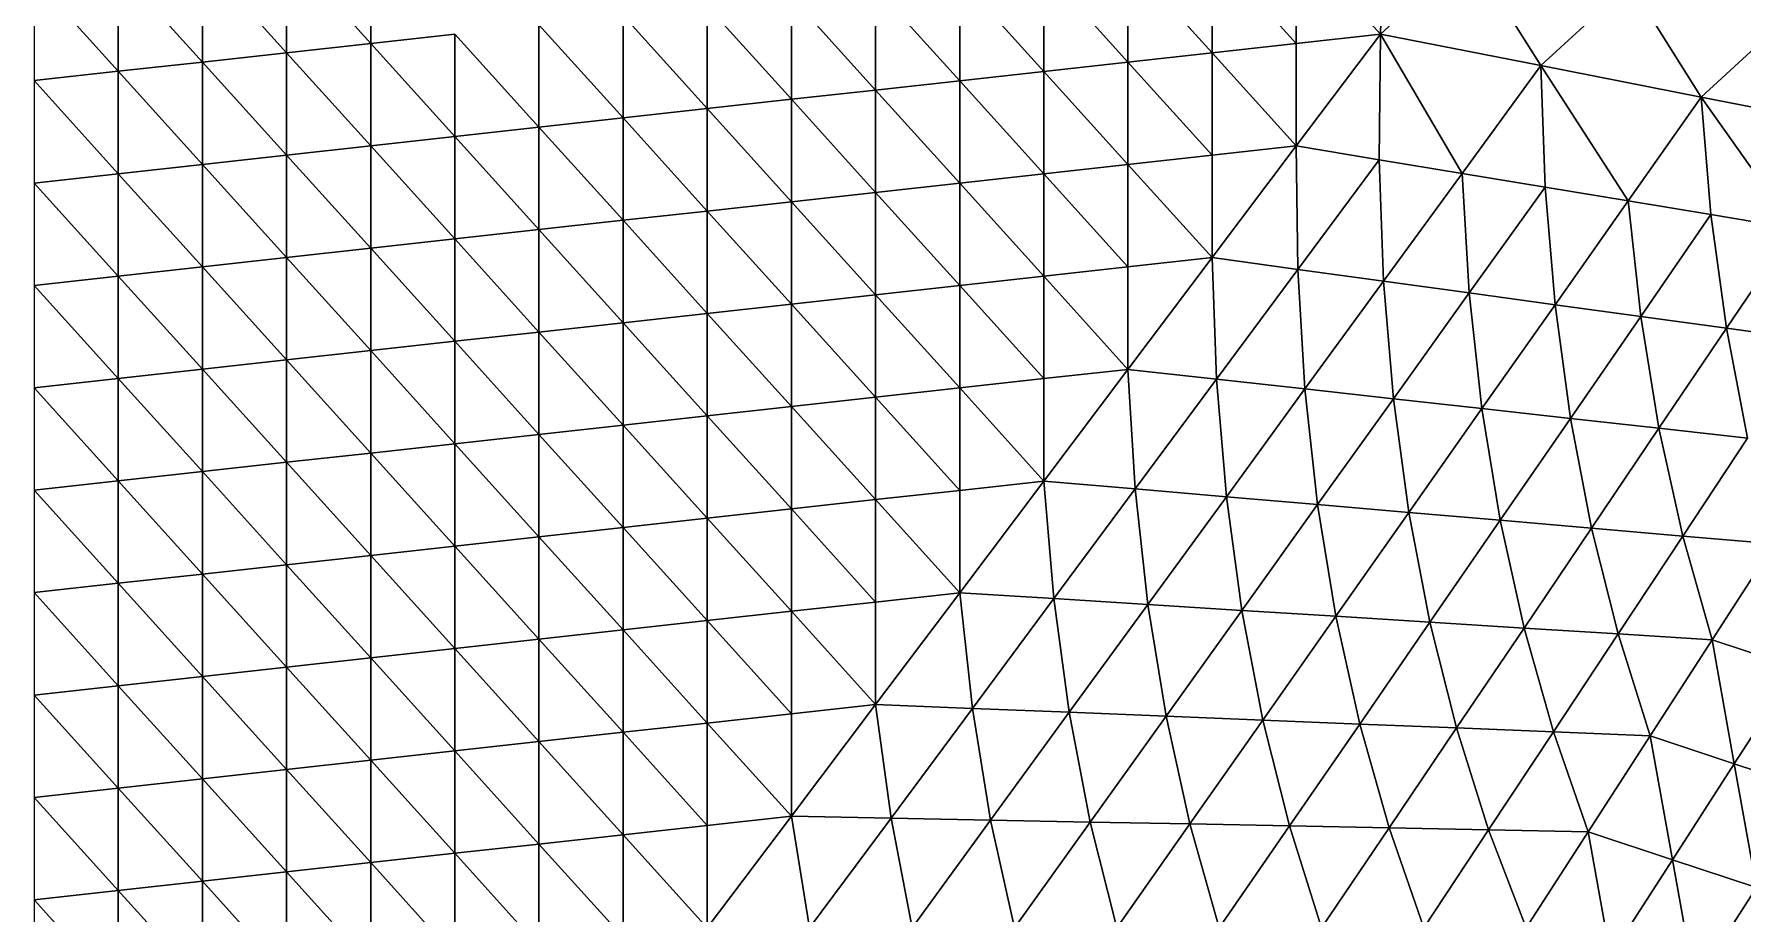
# Model space of a CAD drawing. Extents: x 100 to 350, y 100 to 150.
# Drawn here: x 100 to 126.08, y 113.85 to 127.27 of the extents above; entities that cross this region are included whole.
import ezdxf

# ---------------------------------------------------------------- set-up
doc = ezdxf.new("R2010")
doc.units = 0

msp = doc.modelspace()

# ---------------------------------------------------------------- linework, layer by layer
at = {"color": 1}
for p, q in [((105.136242, 127.129988), (105.136242, 128.692488)), ((105.136242, 128.692488), (105.136242, 127.129988)), ((119.260907, 127.12808), (119.260907, 128.69058)), ((119.260907, 128.69058), (120.544967, 127.269953)), ((120.544967, 127.269953), (119.260907, 128.69058)), ((119.260907, 128.69058), (119.260907, 127.12808)), ((120.544967, 127.269953), (120.584364, 128.606227)), ((120.584364, 128.606227), (120.544967, 127.269953)), ((102.568121, 128.408744), (103.852181, 126.988116)), ((102.568121, 126.846244), (102.568121, 128.408744)), ((103.852181, 126.988116), (102.568121, 128.408744)), ((102.568121, 128.408744), (102.568121, 126.846244)), ((103.852181, 126.988116), (103.852181, 128.550616)), ((103.852181, 128.550616), (105.136242, 127.129988)), ((105.136242, 127.129988), (103.852181, 128.550616)), ((103.852181, 128.550616), (103.852181, 126.988116)), ((116.692786, 126.844336), (116.692786, 128.406836)), ((117.976846, 126.986208), (116.692786, 128.406836)), ((116.692786, 128.406836), (116.692786, 126.844336)), ((116.692786, 128.406836), (117.976846, 126.986208)), ((117.976846, 128.548708), (119.260907, 127.12808)), ((119.260907, 127.12808), (117.976846, 128.548708)), ((117.976846, 128.548708), (117.976846, 126.986208)), ((117.976846, 126.986208), (117.976846, 128.548708)), ((121.907821, 128.521873), (120.544967, 127.269953)), ((120.544967, 127.269953), (121.907821, 128.521873)), ((122.992236, 126.790665), (121.907821, 128.521873)), ((121.907821, 128.521873), (122.992236, 126.790665)), ((100, 128.125), (101.28406, 126.704372)), ((101.28406, 126.704372), (100, 128.125)), ((101.28406, 126.704372), (101.28406, 128.266872)), ((101.28406, 128.266872), (102.568121, 126.846244)), ((102.568121, 126.846244), (101.28406, 128.266872)), ((101.28406, 128.266872), (101.28406, 126.704372)), ((114.124665, 126.560592), (114.124665, 128.123092)), ((114.124665, 128.123092), (115.408726, 126.702464)), ((115.408726, 126.702464), (114.124665, 128.123092)), ((114.124665, 128.123092), (114.124665, 126.560592)), ((115.408726, 128.264964), (116.692786, 126.844336)), ((115.408726, 128.264964), (115.408726, 126.702464)), ((116.692786, 126.844336), (115.408726, 128.264964)), ((115.408726, 126.702464), (115.408726, 128.264964)), ((122.992236, 126.790665), (124.35509, 128.042586)), ((124.35509, 128.042586), (122.992236, 126.790665)), ((124.35509, 128.042586), (125.439505, 126.311378)), ((125.439505, 126.311378), (124.35509, 128.042586)), ((111.556544, 127.839348), (112.840605, 126.41872)), ((111.556544, 126.276848), (111.556544, 127.839348)), ((112.840605, 126.41872), (111.556544, 127.839348)), ((111.556544, 127.839348), (111.556544, 126.276848)), ((112.840605, 126.41872), (112.840605, 127.98122)), ((112.840605, 127.98122), (114.124665, 126.560592)), ((114.124665, 126.560592), (112.840605, 127.98122)), ((112.840605, 127.98122), (112.840605, 126.41872)), ((108.988423, 125.993104), (108.988423, 127.555604)), ((108.988423, 127.555604), (110.272484, 126.134976)), ((110.272484, 126.134976), (108.988423, 127.555604)), ((108.988423, 127.555604), (108.988423, 125.993104)), ((110.272484, 126.134976), (110.272484, 127.697476)), ((110.272484, 127.697476), (111.556544, 126.276848)), ((111.556544, 126.276848), (110.272484, 127.697476)), ((110.272484, 127.697476), (110.272484, 126.134976)), ((125.439505, 126.311378), (126.802359, 127.563299)), ((126.802359, 127.563299), (125.439505, 126.311378)), ((106.420302, 127.27186), (105.136242, 127.129988)), ((105.136242, 127.129988), (106.420302, 127.27186)), ((106.420302, 125.70936), (106.420302, 127.27186)), ((106.420302, 127.27186), (107.704363, 125.851232)), ((107.704363, 125.851232), (106.420302, 127.27186)), ((106.420302, 127.27186), (106.420302, 125.70936)), ((107.704363, 127.413732), (108.988423, 125.993104)), ((107.704363, 127.413732), (107.704363, 125.851232)), ((108.988423, 125.993104), (107.704363, 127.413732)), ((107.704363, 125.851232), (107.704363, 127.413732)), ((119.260907, 127.12808), (120.544967, 127.269953)), ((119.260907, 125.56558), (120.544967, 127.269953)), ((120.544967, 127.269953), (119.260907, 127.12808)), ((120.544967, 127.269953), (119.260907, 125.56558)), ((120.544967, 127.269953), (120.526899, 125.355892)), ((120.526899, 125.355892), (120.544967, 127.269953)), ((122.992236, 126.790665), (120.544967, 127.269953)), ((120.544967, 127.269953), (121.792892, 125.146204)), ((120.544967, 127.269953), (122.992236, 126.790665)), ((121.792892, 125.146204), (120.544967, 127.269953)), ((105.136242, 127.129988), (103.852181, 126.988116)), ((103.852181, 126.988116), (105.136242, 127.129988)), ((105.136242, 125.567488), (105.136242, 127.129988)), ((105.136242, 127.129988), (106.420302, 125.70936)), ((105.136242, 127.129988), (105.136242, 125.567488)), ((106.420302, 125.70936), (105.136242, 127.129988)), ((117.976846, 126.986208), (119.260907, 127.12808)), ((119.260907, 127.12808), (117.976846, 126.986208)), ((119.260907, 125.56558), (119.260907, 127.12808)), ((119.260907, 127.12808), (119.260907, 125.56558)), ((102.568121, 126.846244), (101.28406, 126.704372)), ((101.28406, 126.704372), (102.568121, 126.846244)), ((102.568121, 126.846244), (103.852181, 126.988116)), ((103.852181, 126.988116), (102.568121, 126.846244)), ((102.568121, 125.283744), (102.568121, 126.846244)), ((103.852181, 125.425616), (102.568121, 126.846244)), ((102.568121, 126.846244), (102.568121, 125.283744)), ((102.568121, 126.846244), (103.852181, 125.425616)), ((103.852181, 126.988116), (105.136242, 125.567488)), ((105.136242, 125.567488), (103.852181, 126.988116)), ((103.852181, 126.988116), (103.852181, 125.425616)), ((103.852181, 125.425616), (103.852181, 126.988116)), ((116.692786, 126.844336), (115.408726, 126.702464)), ((115.408726, 126.702464), (116.692786, 126.844336)), ((117.976846, 126.986208), (116.692786, 126.844336)), ((116.692786, 126.844336), (117.976846, 126.986208)), ((116.692786, 126.844336), (117.976846, 125.423708)), ((116.692786, 125.281836), (116.692786, 126.844336)), ((117.976846, 125.423708), (116.692786, 126.844336)), ((116.692786, 126.844336), (116.692786, 125.281836)), ((117.976846, 125.423708), (117.976846, 126.986208)), ((117.976846, 126.986208), (119.260907, 125.56558)), ((119.260907, 125.56558), (117.976846, 126.986208)), ((117.976846, 126.986208), (117.976846, 125.423708)), ((121.792892, 125.146204), (122.992236, 126.790665)), ((122.992236, 126.790665), (121.792892, 125.146204)), ((124.324877, 124.726828), (122.992236, 126.790665)), ((122.992236, 126.790665), (123.058885, 124.936516)), ((125.439505, 126.311378), (122.992236, 126.790665)), ((122.992236, 126.790665), (124.324877, 124.726828)), ((122.992236, 126.790665), (125.439505, 126.311378)), ((123.058885, 124.936516), (122.992236, 126.790665)), ((100, 126.5625), (101.28406, 126.704372)), ((101.28406, 126.704372), (100, 126.5625)), ((101.28406, 125.141872), (100, 126.5625)), ((100, 126.5625), (101.28406, 125.141872)), ((101.28406, 126.704372), (102.568121, 125.283744)), ((102.568121, 125.283744), (101.28406, 126.704372)), ((101.28406, 126.704372), (101.28406, 125.141872)), ((101.28406, 125.141872), (101.28406, 126.704372)), ((114.124665, 126.560592), (112.840605, 126.41872)), ((112.840605, 126.41872), (114.124665, 126.560592)), ((115.408726, 126.702464), (114.124665, 126.560592)), ((114.124665, 126.560592), (115.408726, 126.702464)), ((114.124665, 124.998092), (114.124665, 126.560592)), ((114.124665, 126.560592), (115.408726, 125.139964)), ((114.124665, 126.560592), (114.124665, 124.998092)), ((115.408726, 125.139964), (114.124665, 126.560592)), ((116.692786, 125.281836), (115.408726, 126.702464)), ((115.408726, 126.702464), (115.408726, 125.139964)), ((115.408726, 126.702464), (116.692786, 125.281836)), ((115.408726, 125.139964), (115.408726, 126.702464)), ((111.556544, 126.276848), (110.272484, 126.134976)), ((110.272484, 126.134976), (111.556544, 126.276848)), ((112.840605, 126.41872), (111.556544, 126.276848)), ((111.556544, 126.276848), (112.840605, 126.41872)), ((111.556544, 124.714348), (111.556544, 126.276848)), ((111.556544, 126.276848), (112.840605, 124.85622)), ((111.556544, 126.276848), (111.556544, 124.714348)), ((112.840605, 124.85622), (111.556544, 126.276848)), ((114.124665, 124.998092), (112.840605, 126.41872)), ((112.840605, 126.41872), (112.840605, 124.85622)), ((112.840605, 126.41872), (114.124665, 124.998092)), ((112.840605, 124.85622), (112.840605, 126.41872)), ((124.324877, 124.726828), (125.439505, 126.311378)), ((125.439505, 126.311378), (124.324877, 124.726828)), ((127.886773, 125.832091), (125.439505, 126.311378)), ((125.439505, 126.311378), (126.856862, 124.307452)), ((125.439505, 126.311378), (127.886773, 125.832091)), ((126.856862, 124.307452), (125.439505, 126.311378)), ((125.439505, 126.311378), (125.59087, 124.51714)), ((125.59087, 124.51714), (125.439505, 126.311378)), ((107.704363, 125.851232), (108.988423, 125.993104)), ((108.988423, 125.993104), (107.704363, 125.851232)), ((108.988423, 125.993104), (110.272484, 126.134976)), ((110.272484, 126.134976), (108.988423, 125.993104)), ((108.988423, 124.430604), (108.988423, 125.993104)), ((110.272484, 124.572476), (108.988423, 125.993104)), ((108.988423, 125.993104), (108.988423, 124.430604)), ((108.988423, 125.993104), (110.272484, 124.572476)), ((111.556544, 124.714348), (110.272484, 126.134976)), ((110.272484, 126.134976), (110.272484, 124.572476)), ((110.272484, 126.134976), (111.556544, 124.714348)), ((110.272484, 124.572476), (110.272484, 126.134976)), ((106.420302, 125.70936), (105.136242, 125.567488)), ((105.136242, 125.567488), (106.420302, 125.70936)), ((107.704363, 125.851232), (106.420302, 125.70936)), ((106.420302, 125.70936), (107.704363, 125.851232)), ((106.420302, 124.14686), (106.420302, 125.70936)), ((106.420302, 125.70936), (107.704363, 124.288732)), ((106.420302, 125.70936), (106.420302, 124.14686)), ((107.704363, 124.288732), (106.420302, 125.70936)), ((108.988423, 124.430604), (107.704363, 125.851232)), ((107.704363, 125.851232), (107.704363, 124.288732)), ((107.704363, 125.851232), (108.988423, 124.430604)), ((107.704363, 124.288732), (107.704363, 125.851232)), ((103.852181, 125.425616), (105.136242, 125.567488)), ((105.136242, 125.567488), (103.852181, 125.425616)), ((106.420302, 124.14686), (105.136242, 125.567488)), ((105.136242, 125.567488), (105.136242, 124.004988)), ((105.136242, 125.567488), (106.420302, 124.14686)), ((105.136242, 124.004988), (105.136242, 125.567488)), ((119.260907, 125.56558), (117.976846, 123.861208)), ((117.976846, 125.423708), (119.260907, 125.56558)), ((117.976846, 123.861208), (119.260907, 125.56558)), ((119.260907, 125.56558), (117.976846, 125.423708)), ((119.285197, 123.681476), (119.260907, 125.56558)), ((120.526899, 125.355892), (119.260907, 125.56558)), ((119.260907, 125.56558), (119.285197, 123.681476)), ((119.260907, 125.56558), (120.526899, 125.355892)), ((101.28406, 125.141872), (102.568121, 125.283744)), ((102.568121, 125.283744), (101.28406, 125.141872)), ((102.568121, 125.283744), (103.852181, 125.425616)), ((103.852181, 125.425616), (102.568121, 125.283744)), ((103.852181, 123.863116), (102.568121, 125.283744)), ((102.568121, 125.283744), (102.568121, 123.721244)), ((102.568121, 123.721244), (102.568121, 125.283744)), ((102.568121, 125.283744), (103.852181, 123.863116)), ((103.852181, 125.425616), (103.852181, 123.863116)), ((105.136242, 124.004988), (103.852181, 125.425616)), ((103.852181, 125.425616), (105.136242, 124.004988)), ((103.852181, 123.863116), (103.852181, 125.425616)), ((116.692786, 125.281836), (115.408726, 125.139964)), ((115.408726, 125.139964), (116.692786, 125.281836)), ((117.976846, 125.423708), (116.692786, 125.281836)), ((116.692786, 125.281836), (117.976846, 125.423708)), ((116.692786, 123.719336), (116.692786, 125.281836)), ((116.692786, 125.281836), (117.976846, 123.861208)), ((117.976846, 123.861208), (116.692786, 125.281836)), ((116.692786, 125.281836), (116.692786, 123.719336)), ((117.976846, 123.861208), (117.976846, 125.423708)), ((117.976846, 125.423708), (117.976846, 123.861208)), ((120.526899, 125.355892), (119.285197, 123.681476)), ((119.285197, 123.681476), (120.526899, 125.355892)), ((120.593548, 123.501743), (120.526899, 125.355892)), ((120.526899, 125.355892), (120.593548, 123.501743)), ((121.792892, 125.146204), (120.526899, 125.355892)), ((120.526899, 125.355892), (121.792892, 125.146204)), ((100, 125), (101.28406, 125.141872)), ((101.28406, 125.141872), (100, 125)), ((101.28406, 123.579372), (100, 125)), ((100, 125), (101.28406, 123.579372)), ((102.568121, 123.721244), (101.28406, 125.141872)), ((101.28406, 125.141872), (101.28406, 123.579372)), ((101.28406, 123.579372), (101.28406, 125.141872)), ((101.28406, 125.141872), (102.568121, 123.721244)), ((114.124665, 124.998092), (112.840605, 124.85622)), ((112.840605, 124.85622), (114.124665, 124.998092)), ((115.408726, 125.139964), (114.124665, 124.998092)), ((114.124665, 124.998092), (115.408726, 125.139964)), ((114.124665, 123.435592), (114.124665, 124.998092)), ((115.408726, 123.577464), (114.124665, 124.998092)), ((114.124665, 124.998092), (114.124665, 123.435592)), ((114.124665, 124.998092), (115.408726, 123.577464)), ((115.408726, 125.139964), (116.692786, 123.719336)), ((116.692786, 123.719336), (115.408726, 125.139964)), ((115.408726, 125.139964), (115.408726, 123.577464)), ((115.408726, 123.577464), (115.408726, 125.139964)), ((120.593548, 123.501743), (121.792892, 125.146204)), ((121.792892, 125.146204), (120.593548, 123.501743)), ((121.901899, 123.32201), (121.792892, 125.146204)), ((123.058885, 124.936516), (121.792892, 125.146204)), ((121.792892, 125.146204), (121.901899, 123.32201)), ((121.792892, 125.146204), (123.058885, 124.936516)), ((123.058885, 124.936516), (121.901899, 123.32201)), ((121.901899, 123.32201), (123.058885, 124.936516)), ((123.058885, 124.936516), (123.210249, 123.142278)), ((124.324877, 124.726828), (123.058885, 124.936516)), ((123.058885, 124.936516), (124.324877, 124.726828)), ((123.210249, 123.142278), (123.058885, 124.936516)), ((110.272484, 124.572476), (111.556544, 124.714348)), ((111.556544, 124.714348), (110.272484, 124.572476)), ((112.840605, 124.85622), (111.556544, 124.714348)), ((111.556544, 124.714348), (112.840605, 124.85622)), ((112.840605, 123.29372), (111.556544, 124.714348)), ((111.556544, 124.714348), (111.556544, 123.151848)), ((111.556544, 124.714348), (112.840605, 123.29372)), ((111.556544, 123.151848), (111.556544, 124.714348)), ((114.124665, 123.435592), (112.840605, 124.85622)), ((112.840605, 124.85622), (112.840605, 123.29372)), ((112.840605, 124.85622), (114.124665, 123.435592)), ((112.840605, 123.29372), (112.840605, 124.85622)), ((123.210249, 123.142278), (124.324877, 124.726828)), ((124.324877, 124.726828), (123.210249, 123.142278)), ((124.5186, 122.962545), (124.324877, 124.726828)), ((125.59087, 124.51714), (124.324877, 124.726828)), ((124.324877, 124.726828), (124.5186, 122.962545)), ((124.324877, 124.726828), (125.59087, 124.51714)), ((108.988423, 124.430604), (107.704363, 124.288732)), ((107.704363, 124.288732), (108.988423, 124.430604)), ((108.988423, 124.430604), (110.272484, 124.572476)), ((110.272484, 124.572476), (108.988423, 124.430604)), ((108.988423, 122.868104), (108.988423, 124.430604)), ((108.988423, 124.430604), (110.272484, 123.009976)), ((110.272484, 123.009976), (108.988423, 124.430604)), ((108.988423, 124.430604), (108.988423, 122.868104)), ((111.556544, 123.151848), (110.272484, 124.572476)), ((110.272484, 124.572476), (110.272484, 123.009976)), ((110.272484, 123.009976), (110.272484, 124.572476)), ((110.272484, 124.572476), (111.556544, 123.151848)), ((125.59087, 124.51714), (124.5186, 122.962545)), ((124.5186, 122.962545), (125.59087, 124.51714)), ((125.826951, 122.782812), (125.59087, 124.51714)), ((125.59087, 124.51714), (125.826951, 122.782812)), ((126.856862, 124.307452), (125.59087, 124.51714)), ((125.59087, 124.51714), (126.856862, 124.307452)), ((106.420302, 124.14686), (105.136242, 124.004988)), ((105.136242, 124.004988), (106.420302, 124.14686)), ((107.704363, 124.288732), (106.420302, 124.14686)), ((106.420302, 124.14686), (107.704363, 124.288732)), ((106.420302, 122.58436), (106.420302, 124.14686)), ((107.704363, 122.726232), (106.420302, 124.14686)), ((106.420302, 124.14686), (106.420302, 122.58436)), ((106.420302, 124.14686), (107.704363, 122.726232)), ((107.704363, 124.288732), (108.988423, 122.868104)), ((107.704363, 124.288732), (107.704363, 122.726232)), ((108.988423, 122.868104), (107.704363, 124.288732)), ((107.704363, 122.726232), (107.704363, 124.288732)), ((125.826951, 122.782812), (126.856862, 124.307452)), ((126.856862, 124.307452), (125.826951, 122.782812)), ((103.852181, 123.863116), (105.136242, 124.004988)), ((105.136242, 124.004988), (103.852181, 123.863116)), ((105.136242, 124.004988), (106.420302, 122.58436)), ((105.136242, 124.004988), (105.136242, 122.442488)), ((106.420302, 122.58436), (105.136242, 124.004988)), ((105.136242, 122.442488), (105.136242, 124.004988)), ((101.28406, 123.579372), (102.568121, 123.721244)), ((102.568121, 123.721244), (101.28406, 123.579372)), ((102.568121, 123.721244), (103.852181, 123.863116)), ((103.852181, 123.863116), (102.568121, 123.721244)), ((103.852181, 122.300616), (102.568121, 123.721244)), ((102.568121, 123.721244), (102.568121, 122.158744)), ((102.568121, 123.721244), (103.852181, 122.300616)), ((102.568121, 122.158744), (102.568121, 123.721244)), ((103.852181, 122.300616), (103.852181, 123.863116)), ((103.852181, 123.863116), (105.136242, 122.442488)), ((105.136242, 122.442488), (103.852181, 123.863116)), ((103.852181, 123.863116), (103.852181, 122.300616)), ((115.408726, 123.577464), (116.692786, 123.719336)), ((116.692786, 123.719336), (115.408726, 123.577464)), ((117.976846, 123.861208), (116.692786, 122.156836)), ((116.692786, 123.719336), (117.976846, 123.861208)), ((116.692786, 122.156836), (117.976846, 123.861208)), ((117.976846, 123.861208), (116.692786, 123.719336)), ((116.692786, 122.156836), (116.692786, 123.719336)), ((116.692786, 123.719336), (116.692786, 122.156836)), ((118.043495, 122.007059), (117.976846, 123.861208)), ((119.285197, 123.681476), (117.976846, 123.861208)), ((117.976846, 123.861208), (118.043495, 122.007059)), ((117.976846, 123.861208), (119.285197, 123.681476)), ((119.285197, 123.681476), (118.043495, 122.007059)), ((118.043495, 122.007059), (119.285197, 123.681476)), ((119.285197, 123.681476), (119.394204, 121.857282)), ((120.593548, 123.501743), (119.285197, 123.681476)), ((119.285197, 123.681476), (120.593548, 123.501743)), ((119.394204, 121.857282), (119.285197, 123.681476)), ((101.28406, 123.579372), (100, 123.4375)), ((100, 123.4375), (101.28406, 123.579372)), ((100, 123.4375), (101.28406, 122.016872)), ((101.28406, 122.016872), (100, 123.4375)), ((101.28406, 122.016872), (101.28406, 123.579372)), ((102.568121, 122.158744), (101.28406, 123.579372)), ((101.28406, 123.579372), (101.28406, 122.016872)), ((101.28406, 123.579372), (102.568121, 122.158744)), ((112.840605, 123.29372), (114.124665, 123.435592)), ((114.124665, 123.435592), (112.840605, 123.29372)), ((115.408726, 123.577464), (114.124665, 123.435592)), ((114.124665, 123.435592), (115.408726, 123.577464)), ((114.124665, 123.435592), (115.408726, 122.014964)), ((114.124665, 121.873092), (114.124665, 123.435592)), ((114.124665, 123.435592), (114.124665, 121.873092)), ((115.408726, 122.014964), (114.124665, 123.435592)), ((115.408726, 122.014964), (115.408726, 123.577464)), ((115.408726, 123.577464), (116.692786, 122.156836)), ((116.692786, 122.156836), (115.408726, 123.577464)), ((115.408726, 123.577464), (115.408726, 122.014964)), ((120.593548, 123.501743), (119.394204, 121.857282)), ((119.394204, 121.857282), (120.593548, 123.501743)), ((120.744913, 121.707505), (120.593548, 123.501743)), ((120.593548, 123.501743), (121.901899, 123.32201)), ((121.901899, 123.32201), (120.593548, 123.501743)), ((120.593548, 123.501743), (120.744913, 121.707505)), ((110.272484, 123.009976), (111.556544, 123.151848)), ((111.556544, 123.151848), (110.272484, 123.009976)), ((111.556544, 123.151848), (112.840605, 123.29372)), ((112.840605, 123.29372), (111.556544, 123.151848)), ((111.556544, 123.151848), (111.556544, 121.589348)), ((112.840605, 121.73122), (111.556544, 123.151848)), ((111.556544, 123.151848), (112.840605, 121.73122)), ((111.556544, 121.589348), (111.556544, 123.151848)), ((114.124665, 121.873092), (112.840605, 123.29372)), ((112.840605, 123.29372), (112.840605, 121.73122)), ((112.840605, 123.29372), (114.124665, 121.873092)), ((112.840605, 121.73122), (112.840605, 123.29372)), ((120.744913, 121.707505), (121.901899, 123.32201)), ((121.901899, 123.32201), (120.744913, 121.707505)), ((122.095622, 121.557727), (121.901899, 123.32201)), ((121.901899, 123.32201), (123.210249, 123.142278)), ((121.901899, 123.32201), (122.095622, 121.557727)), ((123.210249, 123.142278), (121.901899, 123.32201)), ((123.210249, 123.142278), (122.095622, 121.557727)), ((122.095622, 121.557727), (123.210249, 123.142278)), ((123.446331, 121.40795), (123.210249, 123.142278)), ((124.5186, 122.962545), (123.210249, 123.142278)), ((123.210249, 123.142278), (123.446331, 121.40795)), ((123.210249, 123.142278), (124.5186, 122.962545)), ((107.704363, 122.726232), (108.988423, 122.868104)), ((108.988423, 122.868104), (107.704363, 122.726232)), ((110.272484, 123.009976), (108.988423, 122.868104)), ((108.988423, 122.868104), (110.272484, 123.009976)), ((108.988423, 122.868104), (110.272484, 121.447476)), ((108.988423, 121.305604), (108.988423, 122.868104)), ((110.272484, 121.447476), (108.988423, 122.868104)), ((108.988423, 122.868104), (108.988423, 121.305604)), ((110.272484, 121.447476), (110.272484, 123.009976)), ((110.272484, 123.009976), (111.556544, 121.589348)), ((111.556544, 121.589348), (110.272484, 123.009976)), ((110.272484, 123.009976), (110.272484, 121.447476)), ((124.5186, 122.962545), (123.446331, 121.40795)), ((123.446331, 121.40795), (124.5186, 122.962545)), ((124.5186, 122.962545), (124.79704, 121.258173)), ((125.826951, 122.782812), (124.5186, 122.962545)), ((124.5186, 122.962545), (125.826951, 122.782812)), ((124.79704, 121.258173), (124.5186, 122.962545)), ((105.136242, 122.442488), (106.420302, 122.58436)), ((106.420302, 122.58436), (105.136242, 122.442488)), ((106.420302, 122.58436), (107.704363, 122.726232)), ((107.704363, 122.726232), (106.420302, 122.58436)), ((106.420302, 121.02186), (106.420302, 122.58436)), ((107.704363, 121.163732), (106.420302, 122.58436)), ((106.420302, 122.58436), (106.420302, 121.02186)), ((106.420302, 122.58436), (107.704363, 121.163732)), ((108.988423, 121.305604), (107.704363, 122.726232)), ((107.704363, 122.726232), (107.704363, 121.163732)), ((107.704363, 122.726232), (108.988423, 121.305604)), ((107.704363, 121.163732), (107.704363, 122.726232)), ((125.826951, 122.782812), (124.79704, 121.258173)), ((124.79704, 121.258173), (125.826951, 122.782812)), ((126.147749, 121.108396), (125.826951, 122.782812)), ((125.826951, 122.782812), (127.135302, 122.60308)), ((127.135302, 122.60308), (125.826951, 122.782812)), ((125.826951, 122.782812), (126.147749, 121.108396)), ((102.568121, 122.158744), (103.852181, 122.300616)), ((103.852181, 122.300616), (102.568121, 122.158744)), ((105.136242, 122.442488), (103.852181, 122.300616)), ((103.852181, 122.300616), (105.136242, 122.442488)), ((103.852181, 120.738116), (103.852181, 122.300616)), ((103.852181, 122.300616), (105.136242, 120.879988)), ((103.852181, 122.300616), (103.852181, 120.738116)), ((105.136242, 120.879988), (103.852181, 122.300616)), ((106.420302, 121.02186), (105.136242, 122.442488)), ((105.136242, 122.442488), (105.136242, 120.879988)), ((105.136242, 122.442488), (106.420302, 121.02186)), ((105.136242, 120.879988), (105.136242, 122.442488)), ((101.28406, 122.016872), (102.568121, 122.158744)), ((102.568121, 122.158744), (101.28406, 122.016872)), ((103.852181, 120.738116), (102.568121, 122.158744)), ((102.568121, 122.158744), (102.568121, 120.596244)), ((102.568121, 122.158744), (103.852181, 120.738116)), ((102.568121, 120.596244), (102.568121, 122.158744)), ((116.692786, 122.156836), (115.408726, 120.452464)), ((115.408726, 122.014964), (116.692786, 122.156836)), ((115.408726, 120.452464), (116.692786, 122.156836)), ((116.692786, 122.156836), (115.408726, 122.014964)), ((116.801793, 120.332643), (116.692786, 122.156836)), ((118.043495, 122.007059), (116.692786, 122.156836)), ((116.692786, 122.156836), (116.801793, 120.332643)), ((116.692786, 122.156836), (118.043495, 122.007059)), ((101.28406, 122.016872), (100, 121.875)), ((100, 121.875), (101.28406, 122.016872)), ((101.28406, 120.454372), (100, 121.875)), ((100, 121.875), (101.28406, 120.454372)), ((101.28406, 120.454372), (101.28406, 122.016872)), ((102.568121, 120.596244), (101.28406, 122.016872)), ((101.28406, 122.016872), (101.28406, 120.454372)), ((101.28406, 122.016872), (102.568121, 120.596244)), ((114.124665, 121.873092), (112.840605, 121.73122)), ((112.840605, 121.73122), (114.124665, 121.873092)), ((115.408726, 122.014964), (114.124665, 121.873092)), ((114.124665, 121.873092), (115.408726, 122.014964)), ((114.124665, 120.310592), (114.124665, 121.873092)), ((114.124665, 121.873092), (115.408726, 120.452464)), ((115.408726, 120.452464), (114.124665, 121.873092)), ((114.124665, 121.873092), (114.124665, 120.310592)), ((115.408726, 120.452464), (115.408726, 122.014964)), ((115.408726, 122.014964), (115.408726, 120.452464)), ((118.043495, 122.007059), (116.801793, 120.332643)), ((116.801793, 120.332643), (118.043495, 122.007059)), ((118.043495, 122.007059), (118.19486, 120.212821)), ((119.394204, 121.857282), (118.043495, 122.007059)), ((118.043495, 122.007059), (119.394204, 121.857282)), ((118.19486, 120.212821), (118.043495, 122.007059)), ((118.19486, 120.212821), (119.394204, 121.857282)), ((119.394204, 121.857282), (118.19486, 120.212821)), ((119.394204, 121.857282), (120.744913, 121.707505)), ((120.744913, 121.707505), (119.394204, 121.857282)), ((119.394204, 121.857282), (119.587927, 120.092999)), ((119.587927, 120.092999), (119.394204, 121.857282)), ((111.556544, 121.589348), (110.272484, 121.447476)), ((110.272484, 121.447476), (111.556544, 121.589348)), ((111.556544, 121.589348), (112.840605, 121.73122)), ((112.840605, 121.73122), (111.556544, 121.589348)), ((112.840605, 120.16872), (111.556544, 121.589348)), ((111.556544, 121.589348), (111.556544, 120.026848)), ((111.556544, 121.589348), (112.840605, 120.16872)), ((111.556544, 120.026848), (111.556544, 121.589348)), ((112.840605, 121.73122), (114.124665, 120.310592)), ((112.840605, 121.73122), (112.840605, 120.16872)), ((114.124665, 120.310592), (112.840605, 121.73122)), ((112.840605, 120.16872), (112.840605, 121.73122)), ((119.587927, 120.092999), (120.744913, 121.707505)), ((120.744913, 121.707505), (119.587927, 120.092999)), ((120.980994, 119.973177), (120.744913, 121.707505)), ((120.744913, 121.707505), (122.095622, 121.557727)), ((120.744913, 121.707505), (120.980994, 119.973177)), ((122.095622, 121.557727), (120.744913, 121.707505)), ((122.095622, 121.557727), (120.980994, 119.973177)), ((120.980994, 119.973177), (122.095622, 121.557727)), ((122.374061, 119.853355), (122.095622, 121.557727)), ((123.446331, 121.40795), (122.095622, 121.557727)), ((122.095622, 121.557727), (122.374061, 119.853355)), ((122.095622, 121.557727), (123.446331, 121.40795)), ((108.988423, 121.305604), (107.704363, 121.163732)), ((107.704363, 121.163732), (108.988423, 121.305604)), ((110.272484, 121.447476), (108.988423, 121.305604)), ((108.988423, 121.305604), (110.272484, 121.447476)), ((108.988423, 119.743104), (108.988423, 121.305604)), ((108.988423, 121.305604), (110.272484, 119.884976)), ((110.272484, 119.884976), (108.988423, 121.305604)), ((108.988423, 121.305604), (108.988423, 119.743104)), ((110.272484, 119.884976), (110.272484, 121.447476)), ((110.272484, 121.447476), (111.556544, 120.026848)), ((110.272484, 121.447476), (110.272484, 119.884976)), ((111.556544, 120.026848), (110.272484, 121.447476)), ((123.446331, 121.40795), (122.374061, 119.853355)), ((122.374061, 119.853355), (123.446331, 121.40795)), ((123.446331, 121.40795), (123.767129, 119.733534)), ((124.79704, 121.258173), (123.446331, 121.40795)), ((123.446331, 121.40795), (124.79704, 121.258173)), ((123.767129, 119.733534), (123.446331, 121.40795)), ((123.767129, 119.733534), (124.79704, 121.258173)), ((124.79704, 121.258173), (123.767129, 119.733534)), ((124.79704, 121.258173), (126.147749, 121.108396)), ((126.147749, 121.108396), (124.79704, 121.258173)), ((124.79704, 121.258173), (125.160196, 119.613712)), ((125.160196, 119.613712), (124.79704, 121.258173)), ((106.420302, 121.02186), (105.136242, 120.879988)), ((105.136242, 120.879988), (106.420302, 121.02186)), ((106.420302, 121.02186), (107.704363, 121.163732)), ((107.704363, 121.163732), (106.420302, 121.02186)), ((106.420302, 119.45936), (106.420302, 121.02186)), ((107.704363, 119.601232), (106.420302, 121.02186)), ((106.420302, 121.02186), (106.420302, 119.45936)), ((106.420302, 121.02186), (107.704363, 119.601232)), ((107.704363, 121.163732), (108.988423, 119.743104)), ((108.988423, 119.743104), (107.704363, 121.163732)), ((107.704363, 121.163732), (107.704363, 119.601232)), ((107.704363, 119.601232), (107.704363, 121.163732)), ((125.160196, 119.613712), (126.147749, 121.108396)), ((126.147749, 121.108396), (125.160196, 119.613712)), ((103.852181, 120.738116), (102.568121, 120.596244)), ((102.568121, 120.596244), (103.852181, 120.738116)), ((105.136242, 120.879988), (103.852181, 120.738116)), ((103.852181, 120.738116), (105.136242, 120.879988)), ((103.852181, 119.175616), (103.852181, 120.738116)), ((103.852181, 120.738116), (105.136242, 119.317488)), ((105.136242, 119.317488), (103.852181, 120.738116)), ((103.852181, 120.738116), (103.852181, 119.175616)), ((105.136242, 120.879988), (106.420302, 119.45936)), ((105.136242, 120.879988), (105.136242, 119.317488)), ((106.420302, 119.45936), (105.136242, 120.879988)), ((105.136242, 119.317488), (105.136242, 120.879988)), ((101.28406, 120.454372), (102.568121, 120.596244)), ((102.568121, 120.596244), (101.28406, 120.454372)), ((102.568121, 120.596244), (103.852181, 119.175616)), ((102.568121, 120.596244), (102.568121, 119.033744)), ((103.852181, 119.175616), (102.568121, 120.596244)), ((102.568121, 119.033744), (102.568121, 120.596244)), ((101.28406, 120.454372), (100, 120.3125)), ((100, 120.3125), (101.28406, 120.454372)), ((100, 120.3125), (101.28406, 118.891872)), ((101.28406, 118.891872), (100, 120.3125)), ((101.28406, 118.891872), (101.28406, 120.454372)), ((102.568121, 119.033744), (101.28406, 120.454372)), ((101.28406, 120.454372), (101.28406, 118.891872)), ((101.28406, 120.454372), (102.568121, 119.033744)), ((114.124665, 120.310592), (112.840605, 120.16872)), ((112.840605, 120.16872), (114.124665, 120.310592)), ((115.408726, 120.452464), (114.124665, 118.748092)), ((114.124665, 120.310592), (115.408726, 120.452464)), ((114.124665, 118.748092), (115.408726, 120.452464)), ((115.408726, 120.452464), (114.124665, 120.310592)), ((114.124665, 118.748092), (114.124665, 120.310592)), ((114.124665, 120.310592), (114.124665, 118.748092)), ((115.408726, 120.452464), (116.801793, 120.332643)), ((116.801793, 120.332643), (115.408726, 120.452464)), ((115.408726, 120.452464), (115.56009, 118.658226)), ((115.56009, 118.658226), (115.408726, 120.452464)), ((115.56009, 118.658226), (116.801793, 120.332643)), ((116.801793, 120.332643), (115.56009, 118.658226)), ((116.995516, 118.56836), (116.801793, 120.332643)), ((116.801793, 120.332643), (118.19486, 120.212821)), ((116.801793, 120.332643), (116.995516, 118.56836)), ((118.19486, 120.212821), (116.801793, 120.332643)), ((111.556544, 120.026848), (110.272484, 119.884976)), ((110.272484, 119.884976), (111.556544, 120.026848)), ((112.840605, 120.16872), (111.556544, 120.026848)), ((111.556544, 120.026848), (112.840605, 120.16872)), ((111.556544, 120.026848), (111.556544, 118.464348)), ((112.840605, 118.60622), (111.556544, 120.026848)), ((111.556544, 120.026848), (112.840605, 118.60622)), ((111.556544, 118.464348), (111.556544, 120.026848)), ((112.840605, 120.16872), (114.124665, 118.748092)), ((112.840605, 118.60622), (112.840605, 120.16872)), ((114.124665, 118.748092), (112.840605, 120.16872)), ((112.840605, 120.16872), (112.840605, 118.60622)), ((118.19486, 120.212821), (116.995516, 118.56836)), ((116.995516, 118.56836), (118.19486, 120.212821)), ((118.430941, 118.478493), (118.19486, 120.212821)), ((119.587927, 120.092999), (118.19486, 120.212821)), ((118.19486, 120.212821), (118.430941, 118.478493)), ((118.19486, 120.212821), (119.587927, 120.092999)), ((119.587927, 120.092999), (118.430941, 118.478493)), ((118.430941, 118.478493), (119.587927, 120.092999)), ((119.587927, 120.092999), (119.866367, 118.388627)), ((120.980994, 119.973177), (119.587927, 120.092999)), ((119.587927, 120.092999), (120.980994, 119.973177)), ((119.866367, 118.388627), (119.587927, 120.092999)), ((120.980994, 119.973177), (119.866367, 118.388627)), ((119.866367, 118.388627), (120.980994, 119.973177)), ((120.980994, 119.973177), (122.374061, 119.853355)), ((121.301792, 118.298761), (120.980994, 119.973177)), ((122.374061, 119.853355), (120.980994, 119.973177)), ((120.980994, 119.973177), (121.301792, 118.298761)), ((107.704363, 119.601232), (108.988423, 119.743104)), ((108.988423, 119.743104), (107.704363, 119.601232)), ((108.988423, 119.743104), (110.272484, 119.884976)), ((110.272484, 119.884976), (108.988423, 119.743104)), ((108.988423, 118.180604), (108.988423, 119.743104)), ((110.272484, 118.322476), (108.988423, 119.743104)), ((108.988423, 119.743104), (108.988423, 118.180604)), ((108.988423, 119.743104), (110.272484, 118.322476)), ((111.556544, 118.464348), (110.272484, 119.884976)), ((110.272484, 119.884976), (110.272484, 118.322476)), ((110.272484, 119.884976), (111.556544, 118.464348)), ((110.272484, 118.322476), (110.272484, 119.884976)), ((121.301792, 118.298761), (122.374061, 119.853355)), ((122.374061, 119.853355), (121.301792, 118.298761)), ((122.737217, 118.208894), (122.374061, 119.853355)), ((122.374061, 119.853355), (123.767129, 119.733534)), ((122.374061, 119.853355), (122.737217, 118.208894)), ((123.767129, 119.733534), (122.374061, 119.853355)), ((123.767129, 119.733534), (122.737217, 118.208894)), ((122.737217, 118.208894), (123.767129, 119.733534)), ((124.172643, 118.119028), (123.767129, 119.733534)), ((123.767129, 119.733534), (125.160196, 119.613712)), ((125.160196, 119.613712), (123.767129, 119.733534)), ((123.767129, 119.733534), (124.172643, 118.119028)), ((106.420302, 119.45936), (105.136242, 119.317488)), ((105.136242, 119.317488), (106.420302, 119.45936)), ((107.704363, 119.601232), (106.420302, 119.45936)), ((106.420302, 119.45936), (107.704363, 119.601232)), ((106.420302, 117.89686), (106.420302, 119.45936)), ((106.420302, 119.45936), (107.704363, 118.038732)), ((107.704363, 118.038732), (106.420302, 119.45936)), ((106.420302, 119.45936), (106.420302, 117.89686)), ((107.704363, 118.038732), (107.704363, 119.601232)), ((107.704363, 119.601232), (108.988423, 118.180604)), ((108.988423, 118.180604), (107.704363, 119.601232)), ((107.704363, 119.601232), (107.704363, 118.038732)), ((124.172643, 118.119028), (125.160196, 119.613712)), ((125.160196, 119.613712), (124.172643, 118.119028)), ((125.608068, 118.029162), (125.160196, 119.613712)), ((125.160196, 119.613712), (126.553263, 119.49389)), ((125.160196, 119.613712), (125.608068, 118.029162)), ((126.553263, 119.49389), (125.160196, 119.613712)), ((126.553263, 119.49389), (125.608068, 118.029162)), ((125.608068, 118.029162), (126.553263, 119.49389)), ((102.568121, 119.033744), (103.852181, 119.175616)), ((103.852181, 119.175616), (102.568121, 119.033744)), ((105.136242, 119.317488), (103.852181, 119.175616)), ((103.852181, 119.175616), (105.136242, 119.317488)), ((103.852181, 117.613116), (103.852181, 119.175616)), ((103.852181, 119.175616), (105.136242, 117.754988)), ((103.852181, 119.175616), (103.852181, 117.613116)), ((105.136242, 117.754988), (103.852181, 119.175616)), ((105.136242, 119.317488), (106.420302, 117.89686)), ((106.420302, 117.89686), (105.136242, 119.317488)), ((105.136242, 119.317488), (105.136242, 117.754988)), ((105.136242, 117.754988), (105.136242, 119.317488)), ((101.28406, 118.891872), (102.568121, 119.033744)), ((102.568121, 119.033744), (101.28406, 118.891872)), ((103.852181, 117.613116), (102.568121, 119.033744)), ((102.568121, 119.033744), (102.568121, 117.471244)), ((102.568121, 119.033744), (103.852181, 117.613116)), ((102.568121, 117.471244), (102.568121, 119.033744)), ((101.28406, 118.891872), (100, 118.75)), ((100, 118.75), (101.28406, 118.891872)), ((101.28406, 117.329372), (100, 118.75)), ((100, 118.75), (101.28406, 117.329372)), ((101.28406, 117.329372), (101.28406, 118.891872)), ((102.568121, 117.471244), (101.28406, 118.891872)), ((101.28406, 118.891872), (101.28406, 117.329372)), ((101.28406, 118.891872), (102.568121, 117.471244)), ((114.124665, 118.748092), (112.840605, 117.04372)), ((112.840605, 118.60622), (114.124665, 118.748092)), ((112.840605, 117.04372), (114.124665, 118.748092)), ((114.124665, 118.748092), (112.840605, 118.60622)), ((114.318388, 116.983809), (114.124665, 118.748092)), ((115.56009, 118.658226), (114.124665, 118.748092)), ((114.124665, 118.748092), (114.318388, 116.983809)), ((114.124665, 118.748092), (115.56009, 118.658226)), ((115.56009, 118.658226), (114.318388, 116.983809)), ((114.318388, 116.983809), (115.56009, 118.658226)), ((115.56009, 118.658226), (115.796172, 116.923899)), ((116.995516, 118.56836), (115.56009, 118.658226)), ((115.796172, 116.923899), (115.56009, 118.658226)), ((115.56009, 118.658226), (116.995516, 118.56836)), ((110.272484, 118.322476), (111.556544, 118.464348)), ((111.556544, 118.464348), (110.272484, 118.322476)), ((111.556544, 118.464348), (112.840605, 118.60622)), ((112.840605, 118.60622), (111.556544, 118.464348)), ((111.556544, 118.464348), (112.840605, 117.04372)), ((112.840605, 117.04372), (111.556544, 118.464348)), ((111.556544, 118.464348), (111.556544, 116.901848)), ((111.556544, 116.901848), (111.556544, 118.464348)), ((112.840605, 117.04372), (112.840605, 118.60622)), ((112.840605, 118.60622), (112.840605, 117.04372)), ((115.796172, 116.923899), (116.995516, 118.56836)), ((116.995516, 118.56836), (115.796172, 116.923899)), ((117.273955, 116.863988), (116.995516, 118.56836)), ((118.430941, 118.478493), (116.995516, 118.56836)), ((116.995516, 118.56836), (117.273955, 116.863988)), ((116.995516, 118.56836), (118.430941, 118.478493)), ((118.430941, 118.478493), (117.273955, 116.863988)), ((117.273955, 116.863988), (118.430941, 118.478493)), ((118.430941, 118.478493), (118.751739, 116.804077)), ((119.866367, 118.388627), (118.430941, 118.478493)), ((118.430941, 118.478493), (119.866367, 118.388627)), ((118.751739, 116.804077), (118.430941, 118.478493)), ((118.751739, 116.804077), (119.866367, 118.388627)), ((119.866367, 118.388627), (118.751739, 116.804077)), ((119.866367, 118.388627), (121.301792, 118.298761)), ((121.301792, 118.298761), (119.866367, 118.388627)), ((119.866367, 118.388627), (120.229523, 116.744166)), ((120.229523, 116.744166), (119.866367, 118.388627)), ((108.988423, 118.180604), (107.704363, 118.038732)), ((107.704363, 118.038732), (108.988423, 118.180604)), ((108.988423, 118.180604), (110.272484, 118.322476)), ((110.272484, 118.322476), (108.988423, 118.180604)), ((108.988423, 116.618104), (108.988423, 118.180604)), ((110.272484, 116.759976), (108.988423, 118.180604)), ((108.988423, 118.180604), (108.988423, 116.618104)), ((108.988423, 118.180604), (110.272484, 116.759976)), ((110.272484, 118.322476), (110.272484, 116.759976)), ((111.556544, 116.901848), (110.272484, 118.322476)), ((110.272484, 118.322476), (111.556544, 116.901848)), ((110.272484, 116.759976), (110.272484, 118.322476)), ((120.229523, 116.744166), (121.301792, 118.298761)), ((121.301792, 118.298761), (120.229523, 116.744166)), ((121.707306, 116.684255), (121.301792, 118.298761)), ((121.301792, 118.298761), (122.737217, 118.208894)), ((121.301792, 118.298761), (121.707306, 116.684255)), ((122.737217, 118.208894), (121.301792, 118.298761)), ((122.737217, 118.208894), (121.707306, 116.684255)), ((121.707306, 116.684255), (122.737217, 118.208894)), ((123.18509, 116.624344), (122.737217, 118.208894)), ((122.737217, 118.208894), (124.172643, 118.119028)), ((124.172643, 118.119028), (122.737217, 118.208894)), ((122.737217, 118.208894), (123.18509, 116.624344)), ((105.136242, 117.754988), (106.420302, 117.89686)), ((106.420302, 117.89686), (105.136242, 117.754988)), ((107.704363, 118.038732), (106.420302, 117.89686)), ((106.420302, 117.89686), (107.704363, 118.038732)), ((106.420302, 117.89686), (107.704363, 116.476232)), ((106.420302, 116.33436), (106.420302, 117.89686)), ((107.704363, 116.476232), (106.420302, 117.89686)), ((106.420302, 117.89686), (106.420302, 116.33436)), ((107.704363, 118.038732), (108.988423, 116.618104)), ((107.704363, 116.476232), (107.704363, 118.038732)), ((108.988423, 116.618104), (107.704363, 118.038732)), ((107.704363, 118.038732), (107.704363, 116.476232)), ((123.18509, 116.624344), (124.172643, 118.119028)), ((124.172643, 118.119028), (123.18509, 116.624344)), ((124.662873, 116.564433), (124.172643, 118.119028)), ((124.172643, 118.119028), (125.608068, 118.029162)), ((124.172643, 118.119028), (124.662873, 116.564433)), ((125.608068, 118.029162), (124.172643, 118.119028)), ((125.608068, 118.029162), (124.662873, 116.564433)), ((124.662873, 116.564433), (125.608068, 118.029162)), ((126.892129, 117.603546), (125.608068, 118.029162)), ((125.608068, 118.029162), (125.946934, 116.138817)), ((125.946934, 116.138817), (125.608068, 118.029162)), ((125.608068, 118.029162), (126.892129, 117.603546)), ((103.852181, 117.613116), (102.568121, 117.471244)), ((102.568121, 117.471244), (103.852181, 117.613116)), ((105.136242, 117.754988), (103.852181, 117.613116)), ((103.852181, 117.613116), (105.136242, 117.754988)), ((103.852181, 116.050616), (103.852181, 117.613116)), ((103.852181, 117.613116), (105.136242, 116.192488)), ((105.136242, 116.192488), (103.852181, 117.613116)), ((103.852181, 117.613116), (103.852181, 116.050616)), ((106.420302, 116.33436), (105.136242, 117.754988)), ((105.136242, 117.754988), (105.136242, 116.192488)), ((105.136242, 117.754988), (106.420302, 116.33436)), ((105.136242, 116.192488), (105.136242, 117.754988)), ((101.28406, 117.329372), (102.568121, 117.471244)), ((102.568121, 117.471244), (101.28406, 117.329372)), ((102.568121, 117.471244), (103.852181, 116.050616)), ((102.568121, 117.471244), (102.568121, 115.908744)), ((103.852181, 116.050616), (102.568121, 117.471244)), ((102.568121, 115.908744), (102.568121, 117.471244)), ((125.946934, 116.138817), (126.892129, 117.603546)), ((126.892129, 117.603546), (125.946934, 116.138817)), ((101.28406, 117.329372), (100, 117.1875)), ((100, 117.1875), (101.28406, 117.329372)), ((100, 117.1875), (101.28406, 115.766872)), ((101.28406, 115.766872), (100, 117.1875)), ((101.28406, 115.766872), (101.28406, 117.329372)), ((102.568121, 115.908744), (101.28406, 117.329372)), ((101.28406, 117.329372), (101.28406, 115.766872)), ((101.28406, 117.329372), (102.568121, 115.908744)), ((110.272484, 116.759976), (111.556544, 116.901848)), ((111.556544, 116.901848), (110.272484, 116.759976)), ((111.556544, 115.339348), (112.840605, 117.04372)), ((112.840605, 117.04372), (111.556544, 116.901848)), ((111.556544, 116.901848), (112.840605, 117.04372)), ((112.840605, 117.04372), (111.556544, 115.339348)), ((111.556544, 116.901848), (111.556544, 115.339348)), ((111.556544, 115.339348), (111.556544, 116.901848)), ((113.076686, 115.309393), (112.840605, 117.04372)), ((114.318388, 116.983809), (112.840605, 117.04372)), ((112.840605, 117.04372), (113.076686, 115.309393)), ((112.840605, 117.04372), (114.318388, 116.983809)), ((114.318388, 116.983809), (113.076686, 115.309393)), ((113.076686, 115.309393), (114.318388, 116.983809)), ((114.318388, 116.983809), (114.596828, 115.279437)), ((115.796172, 116.923899), (114.318388, 116.983809)), ((114.318388, 116.983809), (115.796172, 116.923899)), ((114.596828, 115.279437), (114.318388, 116.983809)), ((115.796172, 116.923899), (114.596828, 115.279437)), ((114.596828, 115.279437), (115.796172, 116.923899)), ((116.11697, 115.249482), (115.796172, 116.923899)), ((115.796172, 116.923899), (117.273955, 116.863988)), ((117.273955, 116.863988), (115.796172, 116.923899)), ((115.796172, 116.923899), (116.11697, 115.249482)), ((116.11697, 115.249482), (117.273955, 116.863988)), ((117.273955, 116.863988), (116.11697, 115.249482)), ((117.637111, 115.219526), (117.273955, 116.863988)), ((117.273955, 116.863988), (118.751739, 116.804077)), ((117.273955, 116.863988), (117.637111, 115.219526)), ((118.751739, 116.804077), (117.273955, 116.863988)), ((108.988423, 116.618104), (107.704363, 116.476232)), ((107.704363, 116.476232), (108.988423, 116.618104)), ((110.272484, 116.759976), (108.988423, 116.618104)), ((108.988423, 116.618104), (110.272484, 116.759976)), ((108.988423, 115.055604), (108.988423, 116.618104)), ((108.988423, 116.618104), (110.272484, 115.197476)), ((110.272484, 115.197476), (108.988423, 116.618104)), ((108.988423, 116.618104), (108.988423, 115.055604)), ((110.272484, 115.197476), (110.272484, 116.759976)), ((110.272484, 116.759976), (111.556544, 115.339348)), ((111.556544, 115.339348), (110.272484, 116.759976)), ((110.272484, 116.759976), (110.272484, 115.197476)), ((118.751739, 116.804077), (117.637111, 115.219526)), ((117.637111, 115.219526), (118.751739, 116.804077)), ((119.157253, 115.189571), (118.751739, 116.804077)), ((120.229523, 116.744166), (118.751739, 116.804077)), ((118.751739, 116.804077), (119.157253, 115.189571)), ((118.751739, 116.804077), (120.229523, 116.744166)), ((120.229523, 116.744166), (119.157253, 115.189571)), ((119.157253, 115.189571), (120.229523, 116.744166)), ((120.229523, 116.744166), (120.677395, 115.159616)), ((121.707306, 116.684255), (120.229523, 116.744166)), ((120.229523, 116.744166), (121.707306, 116.684255)), ((120.677395, 115.159616), (120.229523, 116.744166)), ((121.707306, 116.684255), (120.677395, 115.159616)), ((120.677395, 115.159616), (121.707306, 116.684255)), ((122.197537, 115.12966), (121.707306, 116.684255)), ((121.707306, 116.684255), (123.18509, 116.624344)), ((123.18509, 116.624344), (121.707306, 116.684255)), ((121.707306, 116.684255), (122.197537, 115.12966)), ((122.197537, 115.12966), (123.18509, 116.624344)), ((123.18509, 116.624344), (122.197537, 115.12966)), ((123.717678, 115.099705), (123.18509, 116.624344)), ((123.18509, 116.624344), (124.662873, 116.564433)), ((123.18509, 116.624344), (123.717678, 115.099705)), ((124.662873, 116.564433), (123.18509, 116.624344)), ((124.662873, 116.564433), (123.717678, 115.099705)), ((123.717678, 115.099705), (124.662873, 116.564433)), ((124.662873, 116.564433), (125.946934, 116.138817)), ((125.946934, 116.138817), (124.662873, 116.564433)), ((124.662873, 116.564433), (125.001739, 114.674089)), ((125.001739, 114.674089), (124.662873, 116.564433)), ((105.136242, 116.192488), (106.420302, 116.33436)), ((106.420302, 116.33436), (105.136242, 116.192488)), ((107.704363, 116.476232), (106.420302, 116.33436)), ((106.420302, 116.33436), (107.704363, 116.476232)), ((106.420302, 116.33436), (107.704363, 114.913732)), ((106.420302, 114.77186), (106.420302, 116.33436)), ((106.420302, 116.33436), (106.420302, 114.77186)), ((107.704363, 114.913732), (106.420302, 116.33436)), ((107.704363, 116.476232), (108.988423, 115.055604)), ((107.704363, 114.913732), (107.704363, 116.476232)), ((108.988423, 115.055604), (107.704363, 116.476232)), ((107.704363, 116.476232), (107.704363, 114.913732)), ((103.852181, 116.050616), (102.568121, 115.908744)), ((102.568121, 115.908744), (103.852181, 116.050616)), ((105.136242, 116.192488), (103.852181, 116.050616)), ((103.852181, 116.050616), (105.136242, 116.192488)), ((103.852181, 114.488116), (103.852181, 116.050616)), ((103.852181, 116.050616), (105.136242, 114.629988)), ((103.852181, 116.050616), (103.852181, 114.488116)), ((105.136242, 114.629988), (103.852181, 116.050616)), ((106.420302, 114.77186), (105.136242, 116.192488)), ((105.136242, 116.192488), (105.136242, 114.629988)), ((105.136242, 116.192488), (106.420302, 114.77186)), ((105.136242, 114.629988), (105.136242, 116.192488)), ((125.001739, 114.674089), (125.946934, 116.138817)), ((125.946934, 116.138817), (125.001739, 114.674089)), ((127.230994, 115.713201), (125.946934, 116.138817)), ((125.946934, 116.138817), (126.285799, 114.248473)), ((125.946934, 116.138817), (127.230994, 115.713201)), ((126.285799, 114.248473), (125.946934, 116.138817)), ((102.568121, 115.908744), (101.28406, 115.766872)), ((101.28406, 115.766872), (102.568121, 115.908744)), ((102.568121, 115.908744), (103.852181, 114.488116)), ((102.568121, 114.346244), (102.568121, 115.908744)), ((103.852181, 114.488116), (102.568121, 115.908744)), ((102.568121, 115.908744), (102.568121, 114.346244)), ((101.28406, 115.766872), (100, 115.625)), ((100, 115.625), (101.28406, 115.766872)), ((101.28406, 114.204372), (100, 115.625)), ((100, 115.625), (101.28406, 114.204372)), ((101.28406, 115.766872), (102.568121, 114.346244)), ((101.28406, 114.204372), (101.28406, 115.766872)), ((102.568121, 114.346244), (101.28406, 115.766872)), ((101.28406, 115.766872), (101.28406, 114.204372)), ((111.556544, 115.339348), (110.272484, 113.634976)), ((110.272484, 115.197476), (111.556544, 115.339348)), ((110.272484, 113.634976), (111.556544, 115.339348)), ((111.556544, 115.339348), (110.272484, 115.197476)), ((111.834984, 113.634976), (111.556544, 115.339348)), ((113.076686, 115.309393), (111.556544, 115.339348)), ((111.556544, 115.339348), (111.834984, 113.634976)), ((111.556544, 115.339348), (113.076686, 115.309393)), ((113.076686, 115.309393), (111.834984, 113.634976)), ((111.834984, 113.634976), (113.076686, 115.309393)), ((113.076686, 115.309393), (113.397484, 113.634976)), ((114.596828, 115.279437), (113.076686, 115.309393)), ((113.397484, 113.634976), (113.076686, 115.309393)), ((113.076686, 115.309393), (114.596828, 115.279437)), ((113.397484, 113.634976), (114.596828, 115.279437)), ((114.596828, 115.279437), (113.397484, 113.634976)), ((114.596828, 115.279437), (116.11697, 115.249482)), ((116.11697, 115.249482), (114.596828, 115.279437)), ((114.596828, 115.279437), (114.959984, 113.634976)), ((114.959984, 113.634976), (114.596828, 115.279437)), ((107.704363, 114.913732), (108.988423, 115.055604)), ((108.988423, 115.055604), (107.704363, 114.913732)), ((110.272484, 115.197476), (108.988423, 115.055604)), ((108.988423, 115.055604), (110.272484, 115.197476)), ((108.988423, 115.055604), (110.272484, 113.634976)), ((110.272484, 113.634976), (108.988423, 115.055604)), ((108.988423, 115.055604), (108.988423, 113.493104)), ((108.988423, 113.493104), (108.988423, 115.055604)), ((110.272484, 113.634976), (110.272484, 115.197476)), ((110.272484, 115.197476), (110.272484, 113.634976)), ((114.959984, 113.634976), (116.11697, 115.249482)), ((116.11697, 115.249482), (114.959984, 113.634976)), ((116.522484, 113.634976), (116.11697, 115.249482)), ((116.11697, 115.249482), (117.637111, 115.219526)), ((116.11697, 115.249482), (116.522484, 113.634976)), ((117.637111, 115.219526), (116.11697, 115.249482)), ((117.637111, 115.219526), (116.522484, 113.634976)), ((116.522484, 113.634976), (117.637111, 115.219526)), ((118.084984, 113.634976), (117.637111, 115.219526)), ((119.157253, 115.189571), (117.637111, 115.219526)), ((117.637111, 115.219526), (118.084984, 113.634976)), ((117.637111, 115.219526), (119.157253, 115.189571)), ((119.157253, 115.189571), (118.084984, 113.634976)), ((118.084984, 113.634976), (119.157253, 115.189571)), ((119.157253, 115.189571), (119.647484, 113.634976)), ((120.677395, 115.159616), (119.157253, 115.189571)), ((119.157253, 115.189571), (120.677395, 115.159616)), ((119.647484, 113.634976), (119.157253, 115.189571)), ((119.647484, 113.634976), (120.677395, 115.159616)), ((120.677395, 115.159616), (119.647484, 113.634976)), ((120.677395, 115.159616), (122.197537, 115.12966)), ((122.197537, 115.12966), (120.677395, 115.159616)), ((120.677395, 115.159616), (121.209984, 113.634976)), ((121.209984, 113.634976), (120.677395, 115.159616)), ((121.209984, 113.634976), (122.197537, 115.12966)), ((122.197537, 115.12966), (121.209984, 113.634976)), ((122.772484, 113.634976), (122.197537, 115.12966)), ((122.197537, 115.12966), (123.717678, 115.099705)), ((122.197537, 115.12966), (122.772484, 113.634976)), ((123.717678, 115.099705), (122.197537, 115.12966)), ((123.717678, 115.099705), (122.772484, 113.634976)), ((122.772484, 113.634976), (123.717678, 115.099705)), ((125.001739, 114.674089), (123.717678, 115.099705)), ((123.717678, 115.099705), (124.056544, 113.20936)), ((124.056544, 113.20936), (123.717678, 115.099705)), ((123.717678, 115.099705), (125.001739, 114.674089)), ((106.420302, 114.77186), (105.136242, 114.629988)), ((105.136242, 114.629988), (106.420302, 114.77186)), ((107.704363, 114.913732), (106.420302, 114.77186)), ((106.420302, 114.77186), (107.704363, 114.913732)), ((106.420302, 113.20936), (106.420302, 114.77186)), ((106.420302, 114.77186), (107.704363, 113.351232)), ((107.704363, 113.351232), (106.420302, 114.77186)), ((106.420302, 114.77186), (106.420302, 113.20936)), ((107.704363, 113.351232), (107.704363, 114.913732)), ((108.988423, 113.493104), (107.704363, 114.913732)), ((107.704363, 114.913732), (107.704363, 113.351232)), ((107.704363, 114.913732), (108.988423, 113.493104)), ((103.852181, 114.488116), (102.568121, 114.346244)), ((102.568121, 114.346244), (103.852181, 114.488116)), ((105.136242, 114.629988), (103.852181, 114.488116)), ((103.852181, 114.488116), (105.136242, 114.629988)), ((103.852181, 112.925616), (103.852181, 114.488116)), ((103.852181, 114.488116), (105.136242, 113.067488)), ((105.136242, 113.067488), (103.852181, 114.488116)), ((103.852181, 114.488116), (103.852181, 112.925616)), ((105.136242, 114.629988), (106.420302, 113.20936)), ((105.136242, 114.629988), (105.136242, 113.067488)), ((106.420302, 113.20936), (105.136242, 114.629988)), ((105.136242, 113.067488), (105.136242, 114.629988)), ((124.056544, 113.20936), (125.001739, 114.674089)), ((125.001739, 114.674089), (124.056544, 113.20936)), ((126.285799, 114.248473), (125.001739, 114.674089)), ((125.001739, 114.674089), (125.340605, 112.783744)), ((125.340605, 112.783744), (125.001739, 114.674089)), ((125.001739, 114.674089), (126.285799, 114.248473)), ((102.568121, 114.346244), (101.28406, 114.204372)), ((101.28406, 114.204372), (102.568121, 114.346244)), ((102.568121, 112.783744), (102.568121, 114.346244)), ((102.568121, 114.346244), (103.852181, 112.925616)), ((102.568121, 114.346244), (102.568121, 112.783744)), ((103.852181, 112.925616), (102.568121, 114.346244)), ((125.340605, 112.783744), (126.285799, 114.248473)), ((126.285799, 114.248473), (125.340605, 112.783744)), ((101.28406, 114.204372), (100, 114.0625)), ((100, 114.0625), (101.28406, 114.204372)), ((100, 114.0625), (101.28406, 112.641872)), ((101.28406, 112.641872), (100, 114.0625)), ((101.28406, 112.641872), (101.28406, 114.204372)), ((101.28406, 114.204372), (102.568121, 112.783744)), ((102.568121, 112.783744), (101.28406, 114.204372)), ((101.28406, 114.204372), (101.28406, 112.641872))]:
    msp.add_line(p, q, dxfattribs=at)
at = {"color": 7}
for p, q in [((100, 128.125), (100, 126.5625)), ((100, 126.5625), (100, 125)), ((100, 125), (100, 123.4375)), ((100, 123.4375), (100, 121.875)), ((100, 121.875), (100, 120.3125)), ((100, 120.3125), (100, 118.75)), ((100, 118.75), (100, 117.1875)), ((100, 117.1875), (100, 115.625)), ((100, 115.625), (100, 114.0625)), ((100, 114.0625), (100, 112.5))]:
    msp.add_line(p, q, dxfattribs=at)

doc.saveas('drawing.dxf')
